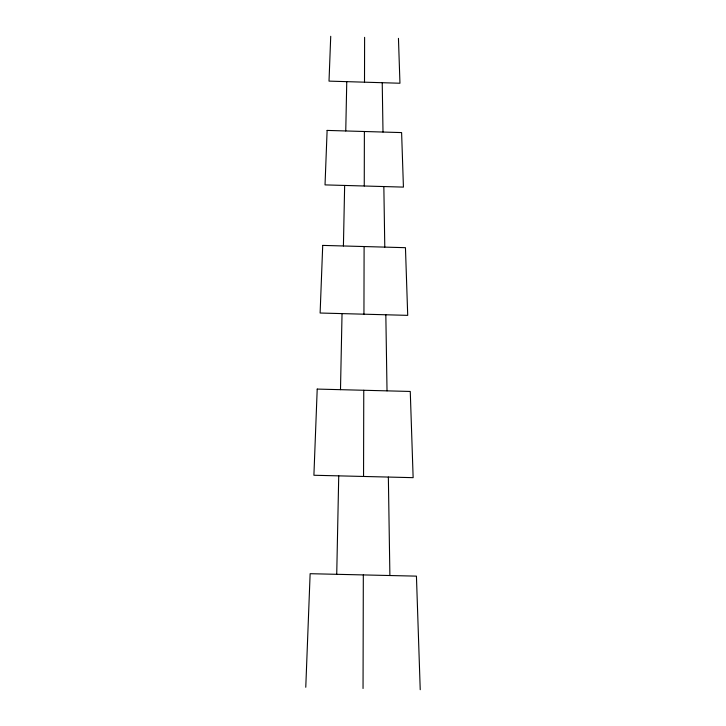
<?xml version="1.0" encoding="UTF-8"?>
<svg xmlns="http://www.w3.org/2000/svg" width="726" height="726" viewBox="0 0 726 726"><rect width="100%" height="100%" fill="white"/><g stroke="black" fill="none" stroke-linecap="round" stroke-linejoin="round"><path stroke-width="1.09" d="M363.045 688.484L363.318 574.919M363.554 476.456L363.762 390.27M363.944 314.195L364.107 246.541M364.252 186.001L364.379 131.497M364.506 82.174L364.606 37.335M336.728 574.311L338.733 475.857M340.494 389.671L342.037 313.605M343.416 245.978L344.65 185.448M345.757 130.961L346.765 81.648M305.773 687.268L310.129 573.703L416.434 576.135L420.227 689.7M330.729 36.3L329.014 81.121L399.953 83.236L398.456 38.36M382.23 82.71L383.001 132.041M383.845 186.555L384.789 247.112M385.833 314.775L387.022 390.86M388.356 477.064L389.889 575.527M317.208 389.082L313.904 475.258L413.139 477.663L410.263 391.45L317.208 389.082M322.716 245.406L320.121 313.024L407.713 315.356L405.453 247.684L322.716 245.406M327.117 130.417L325.03 184.894L403.429 187.108L401.605 132.586L327.117 130.417"/></g></svg>
